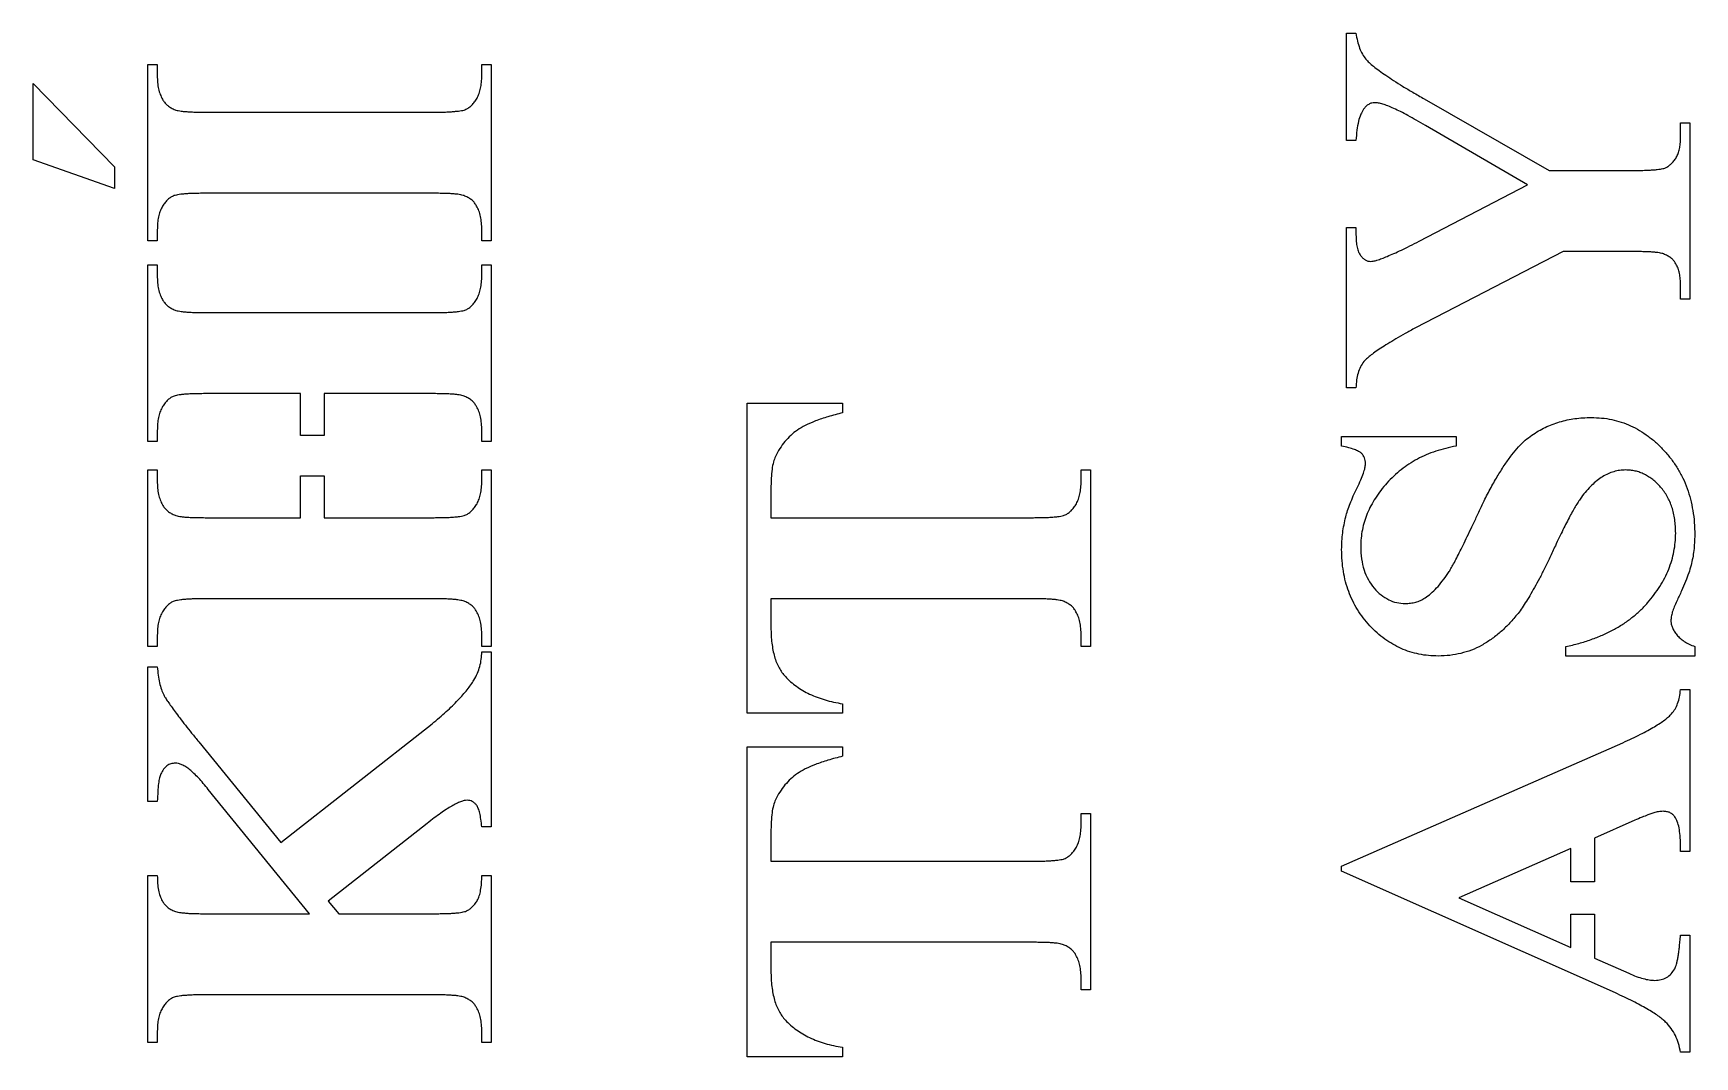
# Model space of a CAD drawing. Header units: millimetres. Extents: x 10 to 1179, y 5 to 836.
# Drawn here: x 440.5 to 537.2, y 345.9 to 405.5 of the extents above; entities that cross this region are included whole.
import ezdxf

# ---------------------------------------------------------------- set-up
doc = ezdxf.new("R2010")
doc.units = ezdxf.units.MM

msp = doc.modelspace()

# ---------------------------------------------------------------- linework, layer by layer
at = {"color": 7, "linetype": 'Continuous', "lineweight": 25}
for p, q in [((516.913, 405.49), (517.469, 405.49)), ((516.913, 399.235), (516.913, 405.49)), ((447.135, 403.671), (447.691, 403.671)), ((447.135, 393.393), (447.135, 403.671)), ((447.691, 403.671), (447.691, 403.02)), ((466.58, 403.671), (467.135, 403.671)), ((466.58, 403.02), (466.58, 403.671)), ((467.135, 403.671), (467.135, 393.393)), ((440.469, 402.56), (445.191, 397.708)), ((440.469, 398.116), (440.469, 402.56)), ((521.44, 401.666), (528.71, 397.499)), ((450.469, 400.893), (463.802, 400.893)), ((527.451, 396.67), (521.509, 400.112)), ((536.358, 400.277), (536.913, 400.277)), ((536.358, 399.305), (536.358, 400.277)), ((536.913, 400.277), (536.913, 389.999)), ((517.469, 399.235), (516.913, 399.235)), ((445.191, 396.449), (440.469, 398.116)), ((445.191, 397.708), (445.191, 396.449)), ((521.141, 393.376), (527.451, 396.67)), ((528.71, 397.499), (533.58, 397.499)), ((463.802, 396.171), (450.469, 396.171)), ((447.691, 394.049), (447.691, 393.393)), ((466.58, 393.393), (466.58, 394.049)), ((516.913, 394.183), (517.469, 394.183)), ((516.913, 384.847), (516.913, 394.183)), ((517.469, 394.183), (517.469, 393.758)), ((447.691, 393.393), (447.135, 393.393)), ((467.135, 393.393), (466.58, 393.393)), ((529.53, 392.777), (520.932, 388.333)), ((533.58, 392.777), (529.53, 392.777)), ((447.135, 392.005), (447.691, 392.005)), ((447.135, 381.727), (447.135, 392.005)), ((447.691, 392.005), (447.691, 391.367)), ((466.58, 392.005), (467.135, 392.005)), ((466.58, 391.367), (466.58, 392.005)), ((467.135, 392.005), (467.135, 381.727)), ((536.358, 389.999), (536.358, 390.902)), ((536.913, 389.999), (536.358, 389.999)), ((450.469, 389.227), (463.802, 389.227)), ((456.024, 384.505), (450.469, 384.505)), ((456.024, 382.066), (456.024, 384.505)), ((457.413, 384.505), (457.413, 382.066)), ((463.802, 384.505), (457.413, 384.505)), ((517.469, 384.847), (516.913, 384.847)), ((482.024, 383.949), (487.58, 383.949)), ((482.024, 365.893), (482.024, 383.949)), ((487.58, 383.949), (487.58, 383.393)), ((447.691, 382.365), (447.691, 381.727)), ((457.413, 382.066), (456.024, 382.066)), ((466.58, 381.727), (466.58, 382.365)), ((447.691, 381.727), (447.135, 381.727)), ((467.135, 381.727), (466.58, 381.727)), ((516.635, 382.005), (523.302, 382.005)), ((516.635, 381.449), (516.635, 382.005)), ((523.302, 382.005), (523.302, 381.449)), ((447.135, 380.06), (447.691, 380.06)), ((447.135, 369.782), (447.135, 380.06)), ((447.691, 380.06), (447.691, 379.409)), ((456.024, 377.282), (456.024, 379.721)), ((456.024, 379.721), (457.413, 379.721)), ((457.413, 379.721), (457.413, 377.282)), ((466.58, 380.06), (467.135, 380.06)), ((466.58, 379.409), (466.58, 380.06)), ((467.135, 380.06), (467.135, 369.782)), ((501.469, 380.06), (502.024, 380.06)), ((501.469, 379.413), (501.469, 380.06)), ((502.024, 380.06), (502.024, 369.782)), ((483.413, 378.949), (483.413, 377.282)), ((450.469, 377.282), (456.024, 377.282)), ((457.413, 377.282), (463.802, 377.282)), ((483.413, 377.282), (498.691, 377.282)), ((463.802, 372.56), (450.469, 372.56)), ((483.413, 372.56), (483.413, 370.893)), ((498.691, 372.56), (483.413, 372.56)), ((447.691, 369.782), (447.135, 369.782)), ((447.691, 370.438), (447.691, 369.782)), ((466.58, 369.782), (466.58, 370.438)), ((467.135, 369.782), (466.58, 369.782)), ((501.469, 369.782), (501.469, 370.433)), ((502.024, 369.782), (501.469, 369.782)), ((529.691, 369.227), (529.691, 369.782)), ((537.191, 369.782), (537.191, 369.227)), ((447.135, 368.597), (447.691, 368.597)), ((447.135, 360.763), (447.135, 368.597)), ((466.58, 369.466), (467.135, 369.466)), ((467.135, 369.466), (467.135, 359.279)), ((537.191, 369.227), (529.691, 369.227)), ((536.358, 367.269), (536.913, 367.269)), ((536.913, 367.269), (536.913, 357.847)), ((487.58, 365.893), (482.024, 365.893)), ((487.58, 366.449), (487.58, 365.893)), ((454.883, 358.363), (463.685, 365.277)), ((450.1, 364.231), (454.883, 358.363)), ((482.024, 363.949), (487.58, 363.949)), ((482.024, 345.893), (482.024, 363.949)), ((487.58, 363.949), (487.58, 363.393)), ((516.635, 356.983), (532.998, 364.179)), ((456.549, 354.222), (450.66, 361.453)), ((447.691, 360.763), (447.135, 360.763)), ((501.469, 360.06), (502.024, 360.06)), ((501.469, 359.413), (501.469, 360.06)), ((502.024, 360.06), (502.024, 349.782)), ((463.403, 359.483), (457.647, 354.96)), ((467.135, 359.279), (466.58, 359.279)), ((483.413, 358.949), (483.413, 357.282)), ((533.697, 359.661), (531.358, 358.628)), ((529.969, 358.02), (523.454, 355.156)), ((529.969, 356.072), (529.969, 358.02)), ((531.358, 358.628), (531.358, 356.072)), ((536.358, 357.847), (536.358, 358.242)), ((483.413, 357.282), (498.691, 357.282)), ((516.635, 356.701), (516.635, 356.983)), ((536.913, 357.847), (536.358, 357.847)), ((447.135, 356.445), (447.691, 356.445)), ((447.135, 346.722), (447.135, 356.445)), ((466.58, 356.445), (467.135, 356.445)), ((467.135, 356.445), (467.135, 346.722)), ((532.568, 349.613), (516.635, 356.701)), ((531.358, 356.072), (529.969, 356.072)), ((523.454, 355.156), (529.969, 352.256)), ((450.469, 354.222), (456.549, 354.222)), ((457.647, 354.96), (458.255, 354.222)), ((458.255, 354.222), (463.802, 354.222)), ((529.969, 354.204), (531.358, 354.204)), ((529.969, 352.256), (529.969, 354.204)), ((531.358, 354.204), (531.358, 351.64)), ((483.413, 352.56), (483.413, 350.893)), ((498.691, 352.56), (483.413, 352.56)), ((536.358, 352.968), (536.913, 352.968)), ((536.913, 352.968), (536.913, 346.158)), ((531.358, 351.64), (533.354, 350.755)), ((501.469, 349.782), (501.469, 350.433)), ((463.802, 349.5), (450.469, 349.5)), ((502.024, 349.782), (501.469, 349.782)), ((447.691, 347.378), (447.691, 346.722)), ((466.58, 346.722), (466.58, 347.378)), ((447.691, 346.722), (447.135, 346.722)), ((467.135, 346.722), (466.58, 346.722)), ((487.58, 346.449), (487.58, 345.893)), ((487.58, 345.893), (482.024, 345.893)), ((536.913, 346.158), (536.358, 346.158))]:
    msp.add_line(p, q, dxfattribs=at)
for points, knots in [([(517.469, 405.49), (517.494, 405.336), (517.542, 405.041), (517.669, 404.633), (517.826, 404.274), (517.974, 404.075), (518.046, 403.979)], [0, 0, 0, 0, 0.2860932, 0.5469945, 0.7807642, 1, 1, 1, 1]), ([(518.046, 403.979), (518.107, 403.913), (518.244, 403.763), (518.507, 403.546), (518.829, 403.295), (519.224, 403.024), (519.679, 402.718), (520.205, 402.389), (520.799, 402.035), (521.22, 401.793), (521.44, 401.666)], [0, 0, 0, 0, 0.065567, 0.147721, 0.247597, 0.363325, 0.496262, 0.646784, 0.81498, 1, 1, 1, 1]), ([(447.691, 403.02), (447.693, 402.884), (447.698, 402.625), (447.755, 402.257), (447.848, 401.93), (447.944, 401.737), (447.99, 401.644)], [0, 0, 0, 0, 0.286954, 0.546199, 0.781657, 1, 1, 1, 1]), ([(463.802, 400.893), (463.919, 400.895), (464.143, 400.898), (464.462, 400.9), (464.746, 400.912), (464.994, 400.936), (465.209, 400.956), (465.39, 400.981), (465.536, 401.013), (465.685, 401.066), (465.841, 401.161), (466.012, 401.305), (466.168, 401.491), (466.312, 401.714), (466.435, 401.98), (466.519, 402.291), (466.571, 402.642), (466.577, 402.89), (466.58, 403.02)], [0, 0, 0, 0, 0.084645, 0.161976, 0.229968, 0.289757, 0.342264, 0.385562, 0.422059, 0.449824, 0.499466, 0.552849, 0.610651, 0.674125, 0.744259, 0.821336, 0.905864, 1, 1, 1, 1]), ([(447.99, 401.644), (448.027, 401.583), (448.101, 401.46), (448.26, 401.302), (448.451, 401.163), (448.597, 401.091), (448.672, 401.054)], [0, 0, 0, 0, 0.232207, 0.469702, 0.727046, 1, 1, 1, 1]), ([(518.575, 401.445), (518.511, 401.442), (518.383, 401.435), (518.205, 401.352), (518.039, 401.236), (517.955, 401.125), (517.911, 401.067)], [0, 0, 0, 0, 0.241683, 0.478887, 0.728869, 1, 1, 1, 1]), ([(521.509, 400.112), (521.334, 400.218), (520.999, 400.418), (520.513, 400.684), (520.079, 400.919), (519.688, 401.104), (519.345, 401.256), (519.048, 401.359), (518.797, 401.427), (518.644, 401.439), (518.575, 401.445)], [0, 0, 0, 0, 0.189484, 0.360715, 0.512098, 0.645515, 0.760554, 0.858271, 0.936779, 1, 1, 1, 1]), ([(448.672, 401.054), (448.706, 401.04), (448.783, 401.008), (448.923, 400.982), (449.095, 400.949), (449.304, 400.931), (449.545, 400.914), (449.822, 400.899), (450.133, 400.898), (450.353, 400.895), (450.469, 400.893)], [0, 0, 0, 0, 0.061393, 0.137513, 0.234775, 0.350365, 0.484836, 0.635903, 0.808372, 1, 1, 1, 1]), ([(517.911, 401.067), (517.852, 400.969), (517.719, 400.749), (517.602, 400.332), (517.511, 399.819), (517.484, 399.441), (517.469, 399.235)], [0, 0, 0, 0, 0.179473, 0.404284, 0.675116, 1, 1, 1, 1]), ([(533.58, 397.499), (533.698, 397.501), (533.924, 397.504), (534.245, 397.505), (534.532, 397.522), (534.783, 397.53), (534.998, 397.556), (535.178, 397.572), (535.322, 397.605), (535.469, 397.642), (535.623, 397.723), (535.786, 397.851), (535.945, 398.008), (536.088, 398.2), (536.211, 398.426), (536.296, 398.69), (536.349, 398.986), (536.355, 399.195), (536.358, 399.305)], [0, 0, 0, 0, 0.0914924, 0.1740601, 0.2477708, 0.3125666, 0.3675187, 0.414708, 0.4523446, 0.4813093, 0.5312039, 0.5845352, 0.6413362, 0.7026985, 0.7685896, 0.8391513, 0.9150911, 1, 1, 1, 1]), ([(450.469, 396.171), (450.351, 396.17), (450.127, 396.166), (449.809, 396.165), (449.525, 396.151), (449.278, 396.134), (449.063, 396.115), (448.884, 396.082), (448.737, 396.056), (448.59, 396.002), (448.429, 395.915), (448.26, 395.767), (448.103, 395.582), (447.958, 395.359), (447.836, 395.093), (447.752, 394.782), (447.699, 394.43), (447.694, 394.181), (447.691, 394.049)], [0, 0, 0, 0, 0.084623, 0.161934, 0.229908, 0.289599, 0.341053, 0.385533, 0.420773, 0.44853, 0.498553, 0.551922, 0.609709, 0.673167, 0.743283, 0.820339, 0.904845, 1, 1, 1, 1]), ([(465.599, 396.011), (465.564, 396.025), (465.486, 396.057), (465.346, 396.081), (465.175, 396.116), (464.967, 396.134), (464.724, 396.151), (464.447, 396.165), (464.136, 396.166), (463.918, 396.17), (463.802, 396.171)], [0, 0, 0, 0, 0.061394, 0.139854, 0.23476, 0.350353, 0.484827, 0.63829, 0.808367, 1, 1, 1, 1]), ([(466.28, 395.429), (466.243, 395.49), (466.169, 395.613), (466.011, 395.772), (465.819, 395.906), (465.674, 395.975), (465.599, 396.011)], [0, 0, 0, 0, 0.233359, 0.472031, 0.727884, 1, 1, 1, 1]), ([(466.58, 394.049), (466.577, 394.185), (466.572, 394.444), (466.515, 394.813), (466.424, 395.142), (466.327, 395.336), (466.28, 395.429)], [0, 0, 0, 0, 0.286117, 0.544606, 0.782294, 1, 1, 1, 1]), ([(517.469, 393.758), (517.472, 393.625), (517.478, 393.379), (517.522, 393.04), (517.604, 392.763), (517.726, 392.552), (517.861, 392.397), (518.004, 392.29), (518.149, 392.217), (518.252, 392.208), (518.302, 392.204)], [0, 0, 0, 0, 0.205762, 0.379561, 0.527254, 0.648368, 0.752838, 0.842216, 0.923212, 1, 1, 1, 1]), ([(518.302, 392.204), (518.359, 392.208), (518.492, 392.218), (518.712, 392.283), (518.987, 392.372), (519.311, 392.508), (519.696, 392.665), (520.13, 392.871), (520.618, 393.111), (520.96, 393.285), (521.141, 393.376)], [0, 0, 0, 0, 0.055168, 0.12923, 0.222678, 0.336347, 0.47068, 0.627441, 0.803024, 1, 1, 1, 1]), ([(535.377, 392.638), (535.342, 392.651), (535.263, 392.68), (535.123, 392.7), (534.952, 392.73), (534.744, 392.742), (534.502, 392.764), (534.225, 392.767), (533.914, 392.78), (533.696, 392.778), (533.58, 392.777)], [0, 0, 0, 0, 0.060713, 0.138849, 0.233546, 0.349141, 0.483878, 0.637547, 0.808008, 1, 1, 1, 1]), ([(536.058, 392.113), (536.021, 392.167), (535.943, 392.277), (535.789, 392.422), (535.595, 392.542), (535.451, 392.605), (535.377, 392.638)], [0, 0, 0, 0, 0.223189, 0.461774, 0.720444, 1, 1, 1, 1]), ([(536.358, 390.902), (536.355, 391.024), (536.35, 391.255), (536.293, 391.58), (536.201, 391.868), (536.104, 392.033), (536.058, 392.113)], [0, 0, 0, 0, 0.28861, 0.546463, 0.78197, 1, 1, 1, 1]), ([(447.691, 391.367), (447.693, 391.229), (447.698, 390.967), (447.755, 390.595), (447.846, 390.266), (447.944, 390.073), (447.99, 389.982)], [0, 0, 0, 0, 0.288208, 0.548846, 0.785756, 1, 1, 1, 1]), ([(463.802, 389.227), (463.919, 389.228), (464.143, 389.232), (464.462, 389.233), (464.746, 389.247), (464.994, 389.265), (465.209, 389.282), (465.389, 389.317), (465.536, 389.341), (465.684, 389.396), (465.842, 389.485), (466.013, 389.631), (466.167, 389.821), (466.312, 390.048), (466.434, 390.317), (466.519, 390.63), (466.571, 390.984), (466.577, 391.235), (466.58, 391.367)], [0, 0, 0, 0, 0.084304, 0.161324, 0.229042, 0.288509, 0.340804, 0.384091, 0.420217, 0.44787, 0.496794, 0.549962, 0.608326, 0.67242, 0.74322, 0.819986, 0.905204, 1, 1, 1, 1]), ([(447.99, 389.982), (448.027, 389.921), (448.103, 389.797), (448.259, 389.635), (448.451, 389.496), (448.597, 389.424), (448.672, 389.387)], [0, 0, 0, 0, 0.231417, 0.471506, 0.727975, 1, 1, 1, 1]), ([(448.672, 389.387), (448.706, 389.373), (448.783, 389.342), (448.923, 389.316), (449.095, 389.283), (449.304, 389.264), (449.545, 389.247), (449.822, 389.233), (450.133, 389.232), (450.353, 389.228), (450.469, 389.227)], [0, 0, 0, 0, 0.061393, 0.1375126, 0.2347752, 0.3503653, 0.4848364, 0.635903, 0.8083716, 1, 1, 1, 1]), ([(520.932, 388.333), (520.73, 388.222), (520.347, 388.012), (519.811, 387.698), (519.335, 387.419), (518.929, 387.157), (518.583, 386.929), (518.305, 386.723), (518.093, 386.54), (517.893, 386.334), (517.721, 386.058), (517.576, 385.697), (517.49, 385.287), (517.476, 384.998), (517.469, 384.847)], [0, 0, 0, 0, 0.132246, 0.251579, 0.357199, 0.450008, 0.529181, 0.59576, 0.648842, 0.690052, 0.76046, 0.834023, 0.913191, 1, 1, 1, 1]), ([(450.469, 384.505), (450.351, 384.503), (450.127, 384.5), (449.809, 384.499), (449.525, 384.484), (449.278, 384.467), (449.063, 384.448), (448.884, 384.416), (448.737, 384.39), (448.59, 384.335), (448.429, 384.248), (448.258, 384.1), (448.103, 383.911), (447.958, 383.684), (447.837, 383.414), (447.751, 383.101), (447.699, 382.747), (447.694, 382.497), (447.691, 382.365)], [0, 0, 0, 0, 0.084314, 0.161343, 0.229069, 0.288543, 0.339809, 0.384127, 0.419239, 0.446894, 0.496735, 0.549909, 0.60828, 0.672382, 0.743189, 0.819965, 0.905193, 1, 1, 1, 1]), ([(465.599, 384.344), (465.564, 384.358), (465.486, 384.39), (465.346, 384.414), (465.175, 384.449), (464.967, 384.467), (464.724, 384.485), (464.447, 384.498), (464.136, 384.5), (463.918, 384.503), (463.802, 384.505)], [0, 0, 0, 0, 0.061394, 0.139854, 0.23476, 0.350353, 0.484827, 0.63829, 0.808367, 1, 1, 1, 1]), ([(466.28, 383.749), (466.243, 383.81), (466.168, 383.934), (466.012, 384.097), (465.819, 384.235), (465.674, 384.307), (465.599, 384.344)], [0, 0, 0, 0, 0.231417, 0.471506, 0.727975, 1, 1, 1, 1]), ([(466.58, 382.365), (466.577, 382.503), (466.572, 382.765), (466.515, 383.136), (466.425, 383.466), (466.327, 383.658), (466.28, 383.749)], [0, 0, 0, 0, 0.2882081, 0.548846, 0.7857558, 1, 1, 1, 1]), ([(487.58, 383.393), (487.295, 383.319), (486.764, 383.179), (486.038, 382.935), (485.441, 382.678), (484.957, 382.398), (484.559, 382.082), (484.219, 381.721), (483.914, 381.311), (483.755, 381.006), (483.674, 380.85)], [0, 0, 0, 0, 0.182152, 0.340253, 0.473436, 0.584687, 0.685434, 0.786832, 0.891307, 1, 1, 1, 1]), ([(527.703, 382.087), (527.831, 382.17), (528.083, 382.334), (528.482, 382.545), (528.896, 382.716), (529.321, 382.866), (529.762, 382.98), (530.217, 383.055), (530.685, 383.105), (531.002, 383.112), (531.162, 383.116)], [0, 0, 0, 0, 0.1245431, 0.246399, 0.3684849, 0.4913439, 0.6148691, 0.741046, 0.8684455, 1, 1, 1, 1]), ([(531.162, 383.116), (531.365, 383.11), (531.766, 383.099), (532.354, 383.006), (532.919, 382.851), (533.465, 382.644), (533.988, 382.367), (534.488, 382.03), (534.97, 381.638), (535.419, 381.184), (535.835, 380.69), (536.197, 380.156), (536.509, 379.591), (536.753, 378.988), (536.951, 378.357), (537.087, 377.692), (537.179, 376.996), (537.187, 376.519), (537.191, 376.275)], [0, 0, 0, 0, 0.0598984, 0.1182793, 0.1753954, 0.2326122, 0.2905267, 0.3496658, 0.4103983, 0.4738509, 0.5378636, 0.6009163, 0.6642119, 0.7280132, 0.7928887, 0.8592638, 0.9281658, 1, 1, 1, 1]), ([(524.509, 377.378), (524.645, 377.671), (524.908, 378.235), (525.321, 379.03), (525.727, 379.743), (526.131, 380.373), (526.523, 380.924), (526.916, 381.39), (527.297, 381.785), (527.573, 381.99), (527.703, 382.087)], [0, 0, 0, 0, 0.168913, 0.324637, 0.467401, 0.597502, 0.714887, 0.820484, 0.915544, 1, 1, 1, 1]), ([(518.024, 380.425), (518.023, 380.486), (518.02, 380.604), (517.97, 380.77), (517.894, 380.915), (517.782, 381.046), (517.608, 381.165), (517.354, 381.26), (517.025, 381.367), (516.773, 381.42), (516.635, 381.449)], [0, 0, 0, 0, 0.095902, 0.186003, 0.268532, 0.352525, 0.455521, 0.596382, 0.777904, 1, 1, 1, 1]), ([(523.302, 381.449), (523.097, 381.409), (522.696, 381.33), (522.114, 381.157), (521.563, 380.95), (521.039, 380.704), (520.553, 380.41), (520.092, 380.083), (519.662, 379.715), (519.272, 379.306), (518.91, 378.882), (518.605, 378.436), (518.335, 377.991), (518.123, 377.529), (517.951, 377.063), (517.836, 376.583), (517.757, 376.099), (517.75, 375.771), (517.746, 375.607)], [0, 0, 0, 0, 0.071549, 0.14034, 0.207726, 0.273663, 0.338439, 0.402482, 0.467245, 0.532181, 0.596301, 0.657984, 0.717398, 0.774908, 0.8319, 0.887635, 0.94386, 1, 1, 1, 1]), ([(483.674, 380.85), (483.633, 380.744), (483.54, 380.503), (483.468, 380.073), (483.422, 379.545), (483.416, 379.159), (483.413, 378.949)], [0, 0, 0, 0, 0.176332, 0.400751, 0.673897, 1, 1, 1, 1]), ([(516.874, 377.33), (516.908, 377.454), (516.981, 377.715), (517.135, 378.118), (517.314, 378.564), (517.535, 379.019), (517.745, 379.458), (517.894, 379.846), (517.999, 380.158), (518.017, 380.345), (518.024, 380.425)], [0, 0, 0, 0, 0.11607, 0.245791, 0.3903, 0.550881, 0.703864, 0.83037, 0.927366, 1, 1, 1, 1]), ([(447.691, 379.409), (447.693, 379.273), (447.698, 379.014), (447.755, 378.646), (447.848, 378.319), (447.944, 378.126), (447.99, 378.033)], [0, 0, 0, 0, 0.286954, 0.546199, 0.781657, 1, 1, 1, 1]), ([(463.802, 377.282), (463.919, 377.284), (464.143, 377.287), (464.462, 377.289), (464.746, 377.301), (464.994, 377.325), (465.209, 377.344), (465.39, 377.369), (465.536, 377.402), (465.685, 377.455), (465.841, 377.55), (466.012, 377.694), (466.168, 377.88), (466.312, 378.103), (466.435, 378.369), (466.519, 378.68), (466.571, 379.031), (466.577, 379.279), (466.58, 379.409)], [0, 0, 0, 0, 0.084645, 0.161976, 0.229968, 0.289757, 0.342264, 0.385562, 0.422059, 0.449824, 0.499466, 0.552849, 0.610651, 0.674125, 0.744259, 0.821336, 0.905864, 1, 1, 1, 1]), ([(498.691, 377.282), (498.808, 377.284), (499.032, 377.287), (499.351, 377.289), (499.635, 377.301), (499.883, 377.325), (500.098, 377.344), (500.279, 377.369), (500.425, 377.402), (500.574, 377.454), (500.728, 377.551), (500.902, 377.69), (501.056, 377.876), (501.201, 378.099), (501.324, 378.365), (501.408, 378.677), (501.46, 379.031), (501.466, 379.282), (501.469, 379.413)], [0, 0, 0, 0, 0.0845259, 0.1617483, 0.2296447, 0.2893498, 0.3417825, 0.3850196, 0.4214658, 0.4491909, 0.4987631, 0.551403, 0.6091238, 0.6725086, 0.7425442, 0.8195124, 0.9049543, 1, 1, 1, 1]), ([(533.159, 380.06), (533.044, 380.055), (532.814, 380.044), (532.474, 379.967), (532.138, 379.845), (531.813, 379.667), (531.489, 379.447), (531.182, 379.167), (530.874, 378.845), (530.634, 378.531), (530.431, 378.244), (530.27, 377.985), (530.095, 377.689), (529.914, 377.353), (529.718, 376.98), (529.511, 376.569), (529.292, 376.12), (529.149, 375.806), (529.075, 375.642)], [0, 0, 0, 0, 0.0541478, 0.1087082, 0.1640632, 0.2221562, 0.283579, 0.3484525, 0.4180703, 0.4935378, 0.5352505, 0.5837897, 0.6377084, 0.6976534, 0.7639901, 0.8367347, 0.9149856, 1, 1, 1, 1]), ([(536.08, 376.384), (536.078, 376.52), (536.074, 376.787), (536.027, 377.175), (535.967, 377.546), (535.864, 377.89), (535.743, 378.217), (535.591, 378.52), (535.412, 378.804), (535.209, 379.065), (534.984, 379.294), (534.755, 379.504), (534.508, 379.671), (534.258, 379.818), (533.994, 379.925), (533.724, 380.006), (533.444, 380.048), (533.254, 380.056), (533.159, 380.06)], [0, 0, 0, 0, 0.078057, 0.153215, 0.224035, 0.293123, 0.358791, 0.423747, 0.487531, 0.550789, 0.613009, 0.671803, 0.728442, 0.783827, 0.837775, 0.891358, 0.945121, 1, 1, 1, 1]), ([(447.99, 378.033), (448.027, 377.972), (448.101, 377.849), (448.26, 377.691), (448.451, 377.552), (448.597, 377.48), (448.672, 377.443)], [0, 0, 0, 0, 0.232207, 0.469702, 0.727046, 1, 1, 1, 1]), ([(448.672, 377.443), (448.706, 377.429), (448.783, 377.397), (448.923, 377.371), (449.095, 377.338), (449.304, 377.32), (449.545, 377.303), (449.822, 377.288), (450.133, 377.287), (450.353, 377.284), (450.469, 377.282)], [0, 0, 0, 0, 0.061393, 0.137513, 0.234775, 0.350365, 0.484836, 0.635903, 0.808372, 1, 1, 1, 1]), ([(516.635, 375.433), (516.645, 375.756), (516.666, 376.396), (516.805, 377.02), (516.874, 377.33)], [0, 0, 0, 0, 0.504041, 1, 1, 1, 1]), ([(522.825, 374.04), (522.869, 374.109), (522.968, 374.265), (523.117, 374.537), (523.295, 374.864), (523.495, 375.252), (523.716, 375.699), (523.957, 376.208), (524.229, 376.771), (524.412, 377.169), (524.509, 377.378)], [0, 0, 0, 0, 0.065678, 0.148289, 0.248486, 0.364732, 0.498092, 0.648598, 0.815715, 1, 1, 1, 1]), ([(529.691, 369.782), (529.944, 369.839), (530.439, 369.951), (531.15, 370.18), (531.817, 370.438), (532.435, 370.739), (533.009, 371.073), (533.534, 371.452), (534.015, 371.866), (534.448, 372.315), (534.825, 372.793), (535.165, 373.275), (535.447, 373.771), (535.678, 374.276), (535.858, 374.791), (535.982, 375.315), (536.065, 375.846), (536.075, 376.204), (536.08, 376.384)], [0, 0, 0, 0, 0.078014, 0.152998, 0.224625, 0.293434, 0.359661, 0.424614, 0.48796, 0.550842, 0.612237, 0.671116, 0.72831, 0.783894, 0.838339, 0.892145, 0.945893, 1, 1, 1, 1]), ([(537.191, 376.275), (537.18, 375.972), (537.158, 375.378), (537.02, 374.639), (536.838, 374.043), (536.646, 373.55), (536.42, 372.998), (536.237, 372.62), (536.141, 372.421)], [0, 0, 0, 0, 0.225302, 0.442022, 0.556723, 0.687813, 0.835877, 1, 1, 1, 1]), ([(522.265, 369.227), (522.073, 369.231), (521.695, 369.241), (521.139, 369.325), (520.605, 369.464), (520.094, 369.661), (519.606, 369.912), (519.133, 370.209), (518.691, 370.575), (518.272, 370.985), (517.889, 371.436), (517.551, 371.921), (517.267, 372.435), (517.039, 372.981), (516.853, 373.552), (516.731, 374.155), (516.649, 374.784), (516.64, 375.215), (516.635, 375.433)], [0, 0, 0, 0, 0.061368, 0.121467, 0.180044, 0.238263, 0.296629, 0.35615, 0.417224, 0.480281, 0.544208, 0.606949, 0.669517, 0.732573, 0.796464, 0.861956, 0.929815, 1, 1, 1, 1]), ([(517.746, 375.607), (517.754, 375.365), (517.769, 374.901), (517.919, 374.243), (518.167, 373.663), (518.511, 373.174), (518.913, 372.78), (519.359, 372.497), (519.836, 372.313), (520.17, 372.293), (520.338, 372.282)], [0, 0, 0, 0, 0.155031, 0.296601, 0.428938, 0.556657, 0.676539, 0.7873, 0.892795, 1, 1, 1, 1]), ([(529.075, 375.642), (528.968, 375.413), (528.763, 374.971), (528.455, 374.336), (528.157, 373.756), (527.868, 373.229), (527.598, 372.752), (527.337, 372.33), (527.091, 371.959), (526.776, 371.542), (526.377, 371.086), (525.876, 370.602), (525.344, 370.189), (524.787, 369.837), (524.199, 369.56), (523.579, 369.371), (522.932, 369.248), (522.489, 369.234), (522.265, 369.227)], [0, 0, 0, 0, 0.076046, 0.146808, 0.212502, 0.272577, 0.327829, 0.377542, 0.42215, 0.461988, 0.534891, 0.604254, 0.67165, 0.737441, 0.802375, 0.866754, 0.932327, 1, 1, 1, 1]), ([(521.488, 372.608), (521.603, 372.69), (521.845, 372.863), (522.175, 373.198), (522.513, 373.588), (522.718, 373.885), (522.825, 374.04)], [0, 0, 0, 0, 0.215342, 0.452018, 0.712813, 1, 1, 1, 1]), ([(450.469, 372.56), (450.351, 372.558), (450.127, 372.555), (449.809, 372.554), (449.525, 372.54), (449.278, 372.523), (449.063, 372.504), (448.884, 372.471), (448.737, 372.445), (448.59, 372.391), (448.429, 372.304), (448.26, 372.156), (448.103, 371.971), (447.958, 371.748), (447.836, 371.482), (447.752, 371.171), (447.699, 370.819), (447.694, 370.57), (447.691, 370.438)], [0, 0, 0, 0, 0.084623, 0.161934, 0.229908, 0.289599, 0.341053, 0.385533, 0.420773, 0.44853, 0.498553, 0.551922, 0.609709, 0.673167, 0.743283, 0.820339, 0.904845, 1, 1, 1, 1]), ([(465.599, 372.4), (465.564, 372.414), (465.486, 372.446), (465.346, 372.47), (465.175, 372.505), (464.967, 372.522), (464.724, 372.54), (464.447, 372.554), (464.136, 372.555), (463.918, 372.558), (463.802, 372.56)], [0, 0, 0, 0, 0.061394, 0.139854, 0.23476, 0.350353, 0.484827, 0.63829, 0.808367, 1, 1, 1, 1]), ([(466.28, 371.818), (466.243, 371.879), (466.169, 372.002), (466.011, 372.161), (465.819, 372.295), (465.674, 372.364), (465.599, 372.4)], [0, 0, 0, 0, 0.233359, 0.472031, 0.727884, 1, 1, 1, 1]), ([(500.488, 372.4), (500.453, 372.414), (500.375, 372.446), (500.235, 372.47), (500.064, 372.505), (499.856, 372.522), (499.613, 372.54), (499.336, 372.554), (499.025, 372.555), (498.807, 372.558), (498.691, 372.56)], [0, 0, 0, 0, 0.061394, 0.139854, 0.23476, 0.350353, 0.484827, 0.63829, 0.808367, 1, 1, 1, 1]), ([(501.169, 371.809), (501.132, 371.87), (501.058, 371.994), (500.899, 372.152), (500.709, 372.291), (500.563, 372.363), (500.488, 372.4)], [0, 0, 0, 0, 0.232207, 0.469702, 0.727046, 1, 1, 1, 1]), ([(520.338, 372.282), (520.442, 372.287), (520.648, 372.295), (520.948, 372.358), (521.232, 372.456), (521.402, 372.557), (521.488, 372.608)], [0, 0, 0, 0, 0.258628, 0.510922, 0.754621, 1, 1, 1, 1]), ([(536.141, 372.421), (536.09, 372.31), (535.994, 372.102), (535.883, 371.8), (535.818, 371.526), (535.807, 371.352), (535.802, 371.271)], [0, 0, 0, 0, 0.302467, 0.569567, 0.797968, 1, 1, 1, 1]), ([(466.58, 370.438), (466.577, 370.574), (466.572, 370.833), (466.515, 371.202), (466.424, 371.531), (466.327, 371.725), (466.28, 371.818)], [0, 0, 0, 0, 0.286117, 0.5446059, 0.7822943, 1, 1, 1, 1]), ([(501.469, 370.433), (501.466, 370.57), (501.461, 370.829), (501.404, 371.196), (501.312, 371.523), (501.215, 371.716), (501.169, 371.809)], [0, 0, 0, 0, 0.286954, 0.546199, 0.781657, 1, 1, 1, 1]), ([(483.413, 370.893), (483.415, 370.734), (483.42, 370.428), (483.459, 369.986), (483.524, 369.577), (483.613, 369.2), (483.73, 368.856), (483.879, 368.549), (484.045, 368.27), (484.183, 368.111), (484.251, 368.033)], [0, 0, 0, 0, 0.156631, 0.300963, 0.436454, 0.563846, 0.681333, 0.793384, 0.898849, 1, 1, 1, 1]), ([(535.802, 371.271), (535.806, 371.205), (535.815, 371.071), (535.889, 370.871), (535.99, 370.661), (536.145, 370.454), (536.341, 370.254), (536.582, 370.072), (536.868, 369.909), (537.08, 369.826), (537.191, 369.782)], [0, 0, 0, 0, 0.091176, 0.186695, 0.294763, 0.41439, 0.543975, 0.68333, 0.833943, 1, 1, 1, 1]), ([(447.691, 368.597), (447.706, 368.432), (447.734, 368.121), (447.812, 367.682), (447.917, 367.297), (448.042, 367.006), (448.171, 366.768), (448.32, 366.552), (448.505, 366.283), (448.736, 365.966), (449.016, 365.602), (449.334, 365.186), (449.702, 364.725), (449.962, 364.402), (450.1, 364.231)], [0, 0, 0, 0, 0.097638, 0.184183, 0.262104, 0.331558, 0.370442, 0.42147, 0.485737, 0.562576, 0.652525, 0.755767, 0.870967, 1, 1, 1, 1]), ([(466.124, 367.825), (466.194, 367.955), (466.332, 368.211), (466.476, 368.62), (466.56, 369.04), (466.573, 369.323), (466.58, 369.466)], [0, 0, 0, 0, 0.256997, 0.505715, 0.752369, 1, 1, 1, 1]), ([(463.685, 365.277), (463.829, 365.398), (464.108, 365.632), (464.501, 365.984), (464.865, 366.316), (465.184, 366.645), (465.477, 366.952), (465.724, 367.257), (465.945, 367.539), (466.066, 367.733), (466.124, 367.825)], [0, 0, 0, 0, 0.1590997, 0.3083879, 0.4471239, 0.576234, 0.6967542, 0.8064261, 0.9078907, 1, 1, 1, 1]), ([(484.251, 368.033), (484.351, 367.931), (484.553, 367.726), (484.897, 367.458), (485.266, 367.214), (485.668, 366.999), (486.103, 366.82), (486.566, 366.662), (487.061, 366.536), (487.404, 366.478), (487.58, 366.449)], [0, 0, 0, 0, 0.114365, 0.229463, 0.347044, 0.467451, 0.592741, 0.722055, 0.857936, 1, 1, 1, 1]), ([(535.841, 365.863), (535.912, 365.952), (536.059, 366.135), (536.202, 366.472), (536.318, 366.852), (536.344, 367.125), (536.358, 367.269)], [0, 0, 0, 0, 0.222185, 0.460506, 0.715599, 1, 1, 1, 1]), ([(532.998, 364.179), (533.178, 364.262), (533.522, 364.421), (534.008, 364.66), (534.444, 364.884), (534.824, 365.102), (535.157, 365.302), (535.43, 365.501), (535.66, 365.679), (535.784, 365.805), (535.841, 365.863)], [0, 0, 0, 0, 0.178927, 0.342015, 0.489335, 0.621625, 0.738421, 0.839614, 0.926981, 1, 1, 1, 1]), ([(448.737, 362.99), (448.65, 362.983), (448.478, 362.969), (448.239, 362.84), (448.041, 362.629), (447.943, 362.454), (447.891, 362.36)], [0, 0, 0, 0, 0.232481, 0.460714, 0.711379, 1, 1, 1, 1]), ([(450.66, 361.453), (450.562, 361.574), (450.377, 361.804), (450.1, 362.117), (449.839, 362.384), (449.594, 362.604), (449.357, 362.769), (449.141, 362.896), (448.934, 362.97), (448.8, 362.983), (448.737, 362.99)], [0, 0, 0, 0, 0.184546, 0.350232, 0.497395, 0.627803, 0.741371, 0.839934, 0.925326, 1, 1, 1, 1]), ([(487.58, 363.393), (487.295, 363.319), (486.764, 363.179), (486.038, 362.935), (485.441, 362.678), (484.957, 362.398), (484.559, 362.082), (484.219, 361.721), (483.914, 361.311), (483.755, 361.006), (483.674, 360.85)], [0, 0, 0, 0, 0.182152, 0.340253, 0.473436, 0.584687, 0.685434, 0.786832, 0.891307, 1, 1, 1, 1]), ([(447.891, 362.36), (447.866, 362.287), (447.804, 362.105), (447.75, 361.762), (447.717, 361.302), (447.7, 360.956), (447.691, 360.763)], [0, 0, 0, 0, 0.143584, 0.356461, 0.642231, 1, 1, 1, 1]), ([(465.725, 360.828), (465.668, 360.823), (465.539, 360.81), (465.331, 360.746), (465.094, 360.631), (464.817, 360.49), (464.513, 360.296), (464.172, 360.064), (463.795, 359.792), (463.538, 359.59), (463.403, 359.483)], [0, 0, 0, 0, 0.062899, 0.142884, 0.23953, 0.3533, 0.486921, 0.637777, 0.809609, 1, 1, 1, 1]), ([(466.58, 359.279), (466.565, 359.428), (466.539, 359.698), (466.467, 360.057), (466.394, 360.336), (466.287, 360.536), (466.161, 360.669), (466.03, 360.764), (465.881, 360.819), (465.777, 360.825), (465.725, 360.828)], [0, 0, 0, 0, 0.230504, 0.416217, 0.562488, 0.671952, 0.760029, 0.84143, 0.919484, 1, 1, 1, 1]), ([(483.674, 360.85), (483.633, 360.744), (483.54, 360.503), (483.468, 360.073), (483.422, 359.545), (483.416, 359.159), (483.413, 358.949)], [0, 0, 0, 0, 0.1763316, 0.400751, 0.6738968, 1, 1, 1, 1]), ([(534.804, 360.099), (534.765, 360.086), (534.649, 360.049), (534.426, 359.959), (534.094, 359.831), (533.841, 359.723), (533.697, 359.661)], [0, 0, 0, 0, 0.103741, 0.306821, 0.604648, 1, 1, 1, 1]), ([(535.351, 360.186), (535.26, 360.182), (535.075, 360.174), (534.896, 360.124), (534.804, 360.099)], [0, 0, 0, 0, 0.486192, 1, 1, 1, 1]), ([(536.032, 359.865), (535.991, 359.913), (535.908, 360.009), (535.748, 360.119), (535.555, 360.172), (535.42, 360.181), (535.351, 360.186)], [0, 0, 0, 0, 0.243264, 0.483218, 0.732354, 1, 1, 1, 1]), ([(536.358, 358.242), (536.354, 358.42), (536.347, 358.75), (536.287, 359.201), (536.198, 359.574), (536.084, 359.774), (536.032, 359.865)], [0, 0, 0, 0, 0.318772, 0.590509, 0.813538, 1, 1, 1, 1]), ([(498.691, 357.282), (498.808, 357.284), (499.032, 357.287), (499.351, 357.289), (499.635, 357.301), (499.883, 357.325), (500.098, 357.344), (500.279, 357.369), (500.425, 357.402), (500.574, 357.454), (500.728, 357.551), (500.902, 357.69), (501.056, 357.876), (501.201, 358.099), (501.324, 358.365), (501.408, 358.677), (501.46, 359.031), (501.466, 359.282), (501.469, 359.413)], [0, 0, 0, 0, 0.084526, 0.161748, 0.229645, 0.28935, 0.341783, 0.38502, 0.421466, 0.449191, 0.498763, 0.551403, 0.609124, 0.672509, 0.742544, 0.819512, 0.904954, 1, 1, 1, 1]), ([(447.691, 356.445), (447.694, 356.293), (447.699, 356.006), (447.75, 355.606), (447.836, 355.26), (447.932, 355.062), (447.977, 354.969)], [0, 0, 0, 0, 0.300382, 0.56561, 0.796529, 1, 1, 1, 1]), ([(463.802, 354.222), (463.922, 354.224), (464.151, 354.227), (464.475, 354.228), (464.763, 354.242), (465.016, 354.26), (465.235, 354.278), (465.417, 354.311), (465.565, 354.338), (465.714, 354.39), (465.869, 354.48), (466.036, 354.617), (466.189, 354.79), (466.332, 355.001), (466.446, 355.271), (466.525, 355.603), (466.571, 356.002), (466.577, 356.29), (466.58, 356.445)], [0, 0, 0, 0, 0.084193, 0.160273, 0.227286, 0.286255, 0.338232, 0.38142, 0.415637, 0.443544, 0.491227, 0.540969, 0.594121, 0.652635, 0.718961, 0.798421, 0.891394, 1, 1, 1, 1]), ([(447.977, 354.969), (448.015, 354.91), (448.09, 354.79), (448.241, 354.63), (448.43, 354.496), (448.572, 354.427), (448.646, 354.392)], [0, 0, 0, 0, 0.232978, 0.472029, 0.727936, 1, 1, 1, 1]), ([(448.646, 354.392), (448.68, 354.378), (448.76, 354.345), (448.903, 354.315), (449.079, 354.282), (449.29, 354.266), (449.535, 354.24), (449.815, 354.229), (450.13, 354.227), (450.351, 354.224), (450.469, 354.222)], [0, 0, 0, 0, 0.060488, 0.140619, 0.236447, 0.35268, 0.485358, 0.638912, 0.808837, 1, 1, 1, 1]), ([(500.488, 352.4), (500.453, 352.414), (500.375, 352.446), (500.235, 352.47), (500.064, 352.505), (499.856, 352.522), (499.613, 352.54), (499.336, 352.554), (499.025, 352.555), (498.807, 352.558), (498.691, 352.56)], [0, 0, 0, 0, 0.061394, 0.139854, 0.23476, 0.350353, 0.484827, 0.63829, 0.808367, 1, 1, 1, 1]), ([(501.169, 351.809), (501.132, 351.87), (501.058, 351.994), (500.899, 352.152), (500.709, 352.291), (500.563, 352.363), (500.488, 352.4)], [0, 0, 0, 0, 0.232207, 0.469702, 0.727046, 1, 1, 1, 1]), ([(536.023, 351.019), (536.041, 351.058), (536.082, 351.145), (536.133, 351.299), (536.179, 351.49), (536.222, 351.716), (536.261, 351.978), (536.294, 352.276), (536.33, 352.61), (536.348, 352.845), (536.358, 352.968)], [0, 0, 0, 0, 0.064556, 0.145397, 0.244491, 0.360187, 0.492747, 0.644514, 0.813656, 1, 1, 1, 1]), ([(501.469, 350.433), (501.466, 350.57), (501.461, 350.829), (501.404, 351.196), (501.312, 351.523), (501.215, 351.716), (501.169, 351.809)], [0, 0, 0, 0, 0.286954, 0.546199, 0.781657, 1, 1, 1, 1]), ([(483.413, 350.893), (483.415, 350.734), (483.42, 350.428), (483.459, 349.986), (483.524, 349.577), (483.613, 349.2), (483.73, 348.856), (483.879, 348.549), (484.045, 348.27), (484.183, 348.111), (484.251, 348.033)], [0, 0, 0, 0, 0.156631, 0.300963, 0.436454, 0.563846, 0.681333, 0.793384, 0.898849, 1, 1, 1, 1]), ([(533.354, 350.755), (533.498, 350.691), (533.769, 350.57), (534.169, 350.448), (534.528, 350.36), (534.757, 350.348), (534.864, 350.342)], [0, 0, 0, 0, 0.298695, 0.564344, 0.795542, 1, 1, 1, 1]), ([(534.864, 350.342), (534.989, 350.35), (535.226, 350.364), (535.555, 350.498), (535.831, 350.718), (535.958, 350.916), (536.023, 351.019)], [0, 0, 0, 0, 0.263127, 0.501766, 0.742317, 1, 1, 1, 1]), ([(450.469, 349.5), (450.351, 349.499), (450.127, 349.495), (449.809, 349.494), (449.525, 349.48), (449.278, 349.463), (449.063, 349.444), (448.884, 349.411), (448.737, 349.385), (448.59, 349.331), (448.429, 349.244), (448.26, 349.096), (448.103, 348.911), (447.958, 348.688), (447.836, 348.422), (447.752, 348.111), (447.699, 347.759), (447.694, 347.51), (447.691, 347.378)], [0, 0, 0, 0, 0.084623, 0.161934, 0.229908, 0.289599, 0.341053, 0.385533, 0.420773, 0.44853, 0.498553, 0.551922, 0.609709, 0.673167, 0.743283, 0.820339, 0.904845, 1, 1, 1, 1]), ([(465.599, 349.34), (465.564, 349.354), (465.486, 349.386), (465.346, 349.41), (465.175, 349.445), (464.967, 349.462), (464.724, 349.48), (464.447, 349.494), (464.136, 349.495), (463.918, 349.499), (463.802, 349.5)], [0, 0, 0, 0, 0.061394, 0.139854, 0.23476, 0.350353, 0.484827, 0.63829, 0.808367, 1, 1, 1, 1]), ([(466.28, 348.758), (466.243, 348.819), (466.169, 348.942), (466.011, 349.101), (465.819, 349.235), (465.674, 349.304), (465.599, 349.34)], [0, 0, 0, 0, 0.233359, 0.472031, 0.727884, 1, 1, 1, 1]), ([(536.358, 346.158), (536.326, 346.331), (536.264, 346.666), (536.074, 347.132), (535.829, 347.557), (535.55, 347.866), (535.286, 348.102), (535.035, 348.287), (534.741, 348.487), (534.397, 348.694), (534.007, 348.91), (533.569, 349.137), (533.086, 349.374), (532.745, 349.531), (532.568, 349.613)], [0, 0, 0, 0, 0.0973575, 0.1892256, 0.2791834, 0.3693827, 0.419032, 0.4765618, 0.5427107, 0.6171923, 0.7001479, 0.7909641, 0.8915005, 1, 1, 1, 1]), ([(466.58, 347.378), (466.577, 347.514), (466.572, 347.773), (466.515, 348.142), (466.424, 348.471), (466.327, 348.665), (466.28, 348.758)], [0, 0, 0, 0, 0.286117, 0.5446059, 0.7822943, 1, 1, 1, 1]), ([(484.251, 348.033), (484.351, 347.931), (484.553, 347.726), (484.897, 347.458), (485.266, 347.214), (485.668, 346.999), (486.103, 346.82), (486.566, 346.662), (487.061, 346.536), (487.404, 346.478), (487.58, 346.449)], [0, 0, 0, 0, 0.114365, 0.229463, 0.347044, 0.467451, 0.592741, 0.722055, 0.857936, 1, 1, 1, 1])]:
    msp.add_open_spline(points, degree=3, knots=knots, dxfattribs=at)

doc.saveas('drawing.dxf')
